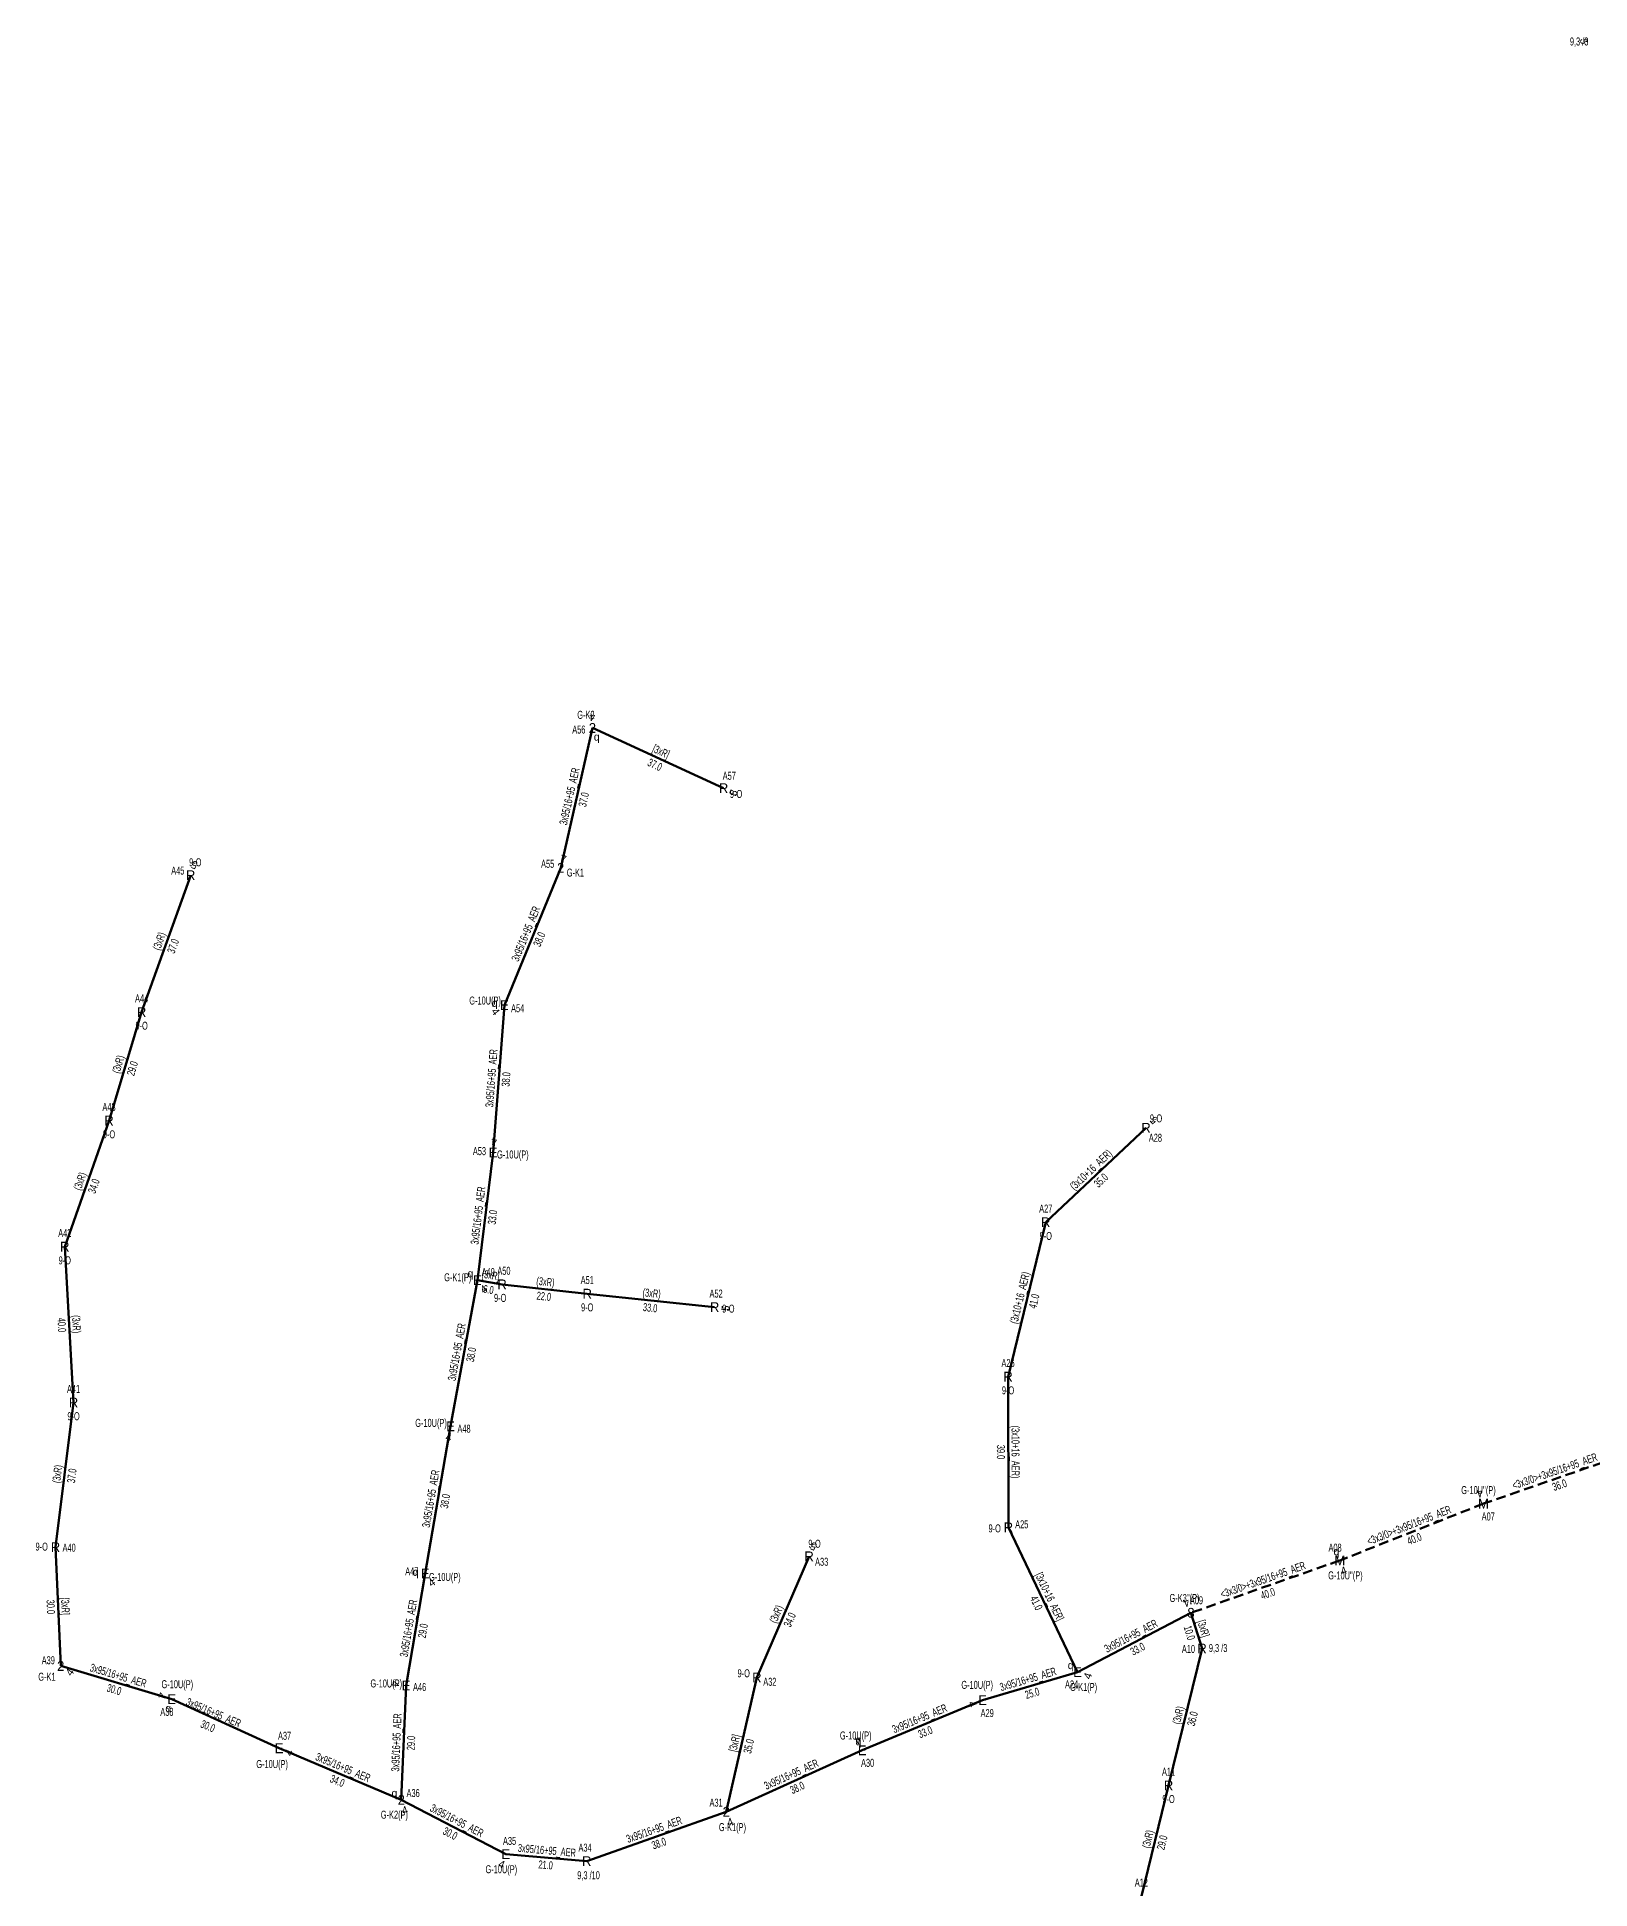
# Model space of a CAD drawing. Header units: millimetres. Extents: x 367507 to 373457, y 4068694 to 4074327.
# Drawn here: x 369786 to 370183.9, y 4072098.7 to 4072573.2 of the extents above; entities that cross this region are included whole.
import ezdxf
from ezdxf.enums import TextEntityAlignment as Align

# ---------------------------------------------------------------- set-up
doc = ezdxf.new("R2010")
doc.units = ezdxf.units.MM
doc.linetypes.add('DASHED', pattern=[3.75, 2.5, -1.25])
for name, color, linetype, lineweight in [('DIREK_AG_MEVCUT', 120, 'Continuous', 25), ('DIREK_AG_YENI', 108, 'Continuous', 25), ('DIREK_OG_YENI', 10, 'Continuous', 25), ('HAT_AG_HAVAI_BYSK', 3, 'Continuous', 50), ('HAT_AG_HAVAI_MEVCUT', 126, 'Continuous', 50), ('HAT_AG_HAVAI_YENI', 3, 'Continuous', 50), ('HAT_OG_HAVAI_ILERDE', 1, 'DASHED', 70)]:
    doc.layers.add(name, color=color, linetype=linetype, lineweight=lineweight)
doc.styles.add('Direk', font='B_CAD')
doc.styles.get("Standard").update_dxf_attribs({"font": 'Arial'})

msp = doc.modelspace()

# ---------------------------------------------------------------- linework, layer by layer
at = {"layer": 'HAT_AG_HAVAI_BYSK'}
for p, q in [((369961.92, 4072380.76), (369928.316315, 4072396.197725)), ((369905.17, 4072253.65), (369898.842747, 4072254.687678)), ((370034.89, 4072191.39), (370052.5888, 4072154.296912)), ((369790.77, 4072186.31), (369792.106, 4072155.873)), ((370084.5, 4072160.35), (370081.645, 4072169.497)), ((369970.44, 4072152.91), (369962.61, 4072118.527))]:
    msp.add_line(p, q, dxfattribs=at)
at = {"layer": 'HAT_AG_HAVAI_MEVCUT'}
for p, q in [((369812.84, 4072323.41), (369825.4, 4072358.47)), ((369812.84, 4072323.41), (369804.48, 4072295.59)), ((369804.48, 4072295.59), (369793.15, 4072263.3)), ((370044.45, 4072269.55), (370070.14, 4072293.75)), ((370034.79, 4072229.99), (370044.45, 4072269.55)), ((369795.4, 4072223.37), (369793.15, 4072263.3)), ((369926.99, 4072251.25), (369905.17, 4072253.65)), ((369959.63, 4072247.8), (369926.99, 4072251.25)), ((370034.79, 4072229.99), (370034.89, 4072191.39)), ((369795.4, 4072223.37), (369790.77, 4072186.31)), ((369983.83, 4072183.96), (369970.44, 4072152.91)), ((370075.91, 4072125.28), (370084.5, 4072160.35)), ((370075.91, 4072125.28), (370068.94, 4072096.88))]:
    msp.add_line(p, q, dxfattribs=at)
at = {"layer": 'HAT_AG_HAVAI_YENI'}
for p, q in [((369920.18548, 4072360.338663), (369928.316315, 4072396.197725)), ((369920.18548, 4072360.338663), (369905.758, 4072325.187)), ((369905.758, 4072325.187), (369902.86125, 4072287.426351)), ((369902.86125, 4072287.426351), (369898.842747, 4072254.687678)), ((369898.842747, 4072254.687678), (369891.975019, 4072217.270781)), ((369891.975019, 4072217.270781), (369885.498568, 4072179.540986)), ((369885.498568, 4072179.540986), (369880.57131, 4072150.860437)), ((370081.645, 4072169.497), (370052.5888, 4072154.296912)), ((369820.540738, 4072147.398049), (369792.106, 4072155.873)), ((370028.273878, 4072147.109894), (370052.5888, 4072154.296912)), ((369880.57131, 4072150.860437), (369879.362, 4072121.558)), ((369848.044795, 4072134.781133), (369820.540738, 4072147.398049)), ((369997.426088, 4072134.266751), (370028.273878, 4072147.109894)), ((369879.362, 4072121.558), (369848.044795, 4072134.781133)), ((369962.61, 4072118.527), (369997.426088, 4072134.266751)), ((369879.362, 4072121.558), (369906.111948, 4072107.686732)), ((369926.87, 4072105.86), (369962.61, 4072118.527)), ((369926.87, 4072105.86), (369906.111948, 4072107.686732))]:
    msp.add_line(p, q, dxfattribs=at)
at = {"layer": 'HAT_OG_HAVAI_ILERDE'}
for p, q in [((370190.588405, 4072209.232306), (370156.591, 4072197.463)), ((370156.591, 4072197.463), (370119.789, 4072182.906)), ((370119.789, 4072182.906), (370081.645, 4072169.497))]:
    msp.add_line(p, q, dxfattribs=at)

# ---------------------------------------------------------------- texts
at = {"layer": 'DIREK_AG_MEVCUT', "linetype": 'ByBlock', "width": 0.53}
for s, p in [('9,3 /3', (370181.090646, 4072572.08)), ('A57', (369963.381109, 4072383.940434)), ('9-O', (369965.128461, 4072379.286015)), ('9-O', (369826.584252, 4072361.775724)), ('A45', (369822.105053, 4072359.650392)), ('A44', (369812.84, 4072326.91)), ('9-O', (369812.84, 4072319.91)), ('A43', (369804.48, 4072299.09)), ('9-O', (370072.705636, 4072296.166831)), ('9-O', (369804.48, 4072292.09)), ('A28', (370072.53989, 4072291.202348)), ('A27', (370044.45, 4072273.05)), ('A42', (369793.15, 4072266.8)), ('9-O', (370044.45, 4072266.05)), ('9-O', (369793.15, 4072259.8)), ('A50', (369905.644716, 4072257.117657)), ('A51', (369926.99, 4072254.75)), ('A52', (369959.997895, 4072251.280611)), ('9-O', (369904.69466, 4072250.177782)), ('9-O', (369926.99, 4072247.75)), ('9-O', (369963.144179, 4072247.428556)), ('A26', (370034.79, 4072233.49)), ('A41', (369795.4, 4072226.87)), ('9-O', (370034.79, 4072226.49)), ('9-O', (369795.4, 4072219.87)), ('9-O', (370031.366481, 4072191.12007)), ('A25', (370038.302641, 4072192.167098)), ('9-O', (369787.238941, 4072186.452065)), ('A40', (369794.267171, 4072186.169298)), ('9-O', (369985.221282, 4072187.186236)), ('A33', (369987.043894, 4072182.57404)), ('A10', (370081.0017, 4072160.240935)), ('9,3 /3', (370088.597073, 4072160.477733)), ('9-O', (369967.082111, 4072154.006125)), ('A32', (369973.767215, 4072151.823888)), ('A11', (370075.91, 4072128.78)), ('9-O', (370075.91, 4072121.78)), ('A34', (369926.42872, 4072109.33207)), ('9,3 /10', (369927.327487, 4072102.260408)), ('A12', (370068.94, 4072100.38))]:
    msp.add_text(s, height=2.05, dxfattribs=at).set_placement(p, align=Align.MIDDLE_CENTER)
at = {"layer": 'DIREK_AG_MEVCUT', "color": 32, "style": 'Direk'}
for rotation, p in [(270, (370182.39, 4072572.08)), (425.325679, (369964.464347, 4072379.591112)), (520.290292, (369826.344313, 4072361.105958)), (493.28933, (370072.178121, 4072295.669912)), (443.966324, (369962.414489, 4072247.505684)), (516.672365, (369984.938768, 4072186.531115))]:
    msp.add_text('5', height=2, rotation=rotation, dxfattribs=at).set_placement(p, align=Align.MIDDLE_CENTER)
at = {"layer": 'DIREK_AG_MEVCUT', "linetype": 'ByBlock', "style": 'Direk'}
for p in [(369961.92, 4072380.76), (369825.4, 4072358.47), (369812.84, 4072323.41), (369804.48, 4072295.59), (370070.14, 4072293.75), (370044.45, 4072269.55), (369793.15, 4072263.3), (369905.17, 4072253.65), (369926.99, 4072251.25), (369959.63, 4072247.8), (370034.79, 4072229.99), (369795.4, 4072223.37), (370034.89, 4072191.39), (369790.77, 4072186.31), (369983.83, 4072183.96), (370084.5, 4072160.35), (369970.44, 4072152.91), (370075.91, 4072125.28), (369926.87, 4072105.86)]:
    msp.add_text('R', height=2.5, dxfattribs=at).set_placement(p, align=Align.MIDDLE_CENTER)
at = {"layer": 'DIREK_AG_YENI', "width": 0.53}
for s, p in [('G-K2', (369926.653117, 4072399.566634)), ('A56', (369924.840574, 4072395.786355)), ('A55', (369916.848303, 4072361.393767)), ('G-K1', (369923.960307, 4072359.145188)), ('G-10U(P)', (369900.829913, 4072326.356571)), ('A54', (369909.16341, 4072324.378802)), ('A53', (369899.378508, 4072287.7735)), ('G-10U(P)', (369907.933236, 4072286.920791)), ('A49', (369901.643686, 4072256.786426)), ('G-K1(P)', (369893.811365, 4072255.457516)), ('G-10U(P)', (369886.97298, 4072218.159112)), ('A48', (369895.421097, 4072216.658779)), ('A47', (369882.049061, 4072180.133355)), ('G-10U(P)', (369890.510442, 4072178.680318)), ('A39', (369788.927861, 4072157.339095)), ('G-K1', (369788.577779, 4072153.120581)), ('G-10U(P)', (369821.972771, 4072151.203981)), ('G-10U(P)', (369875.503668, 4072151.398048)), ('A46', (369884.051779, 4072150.491204)), ('G-10U(P)', (370026.881117, 4072151.03525)), ('A24', (370051.068451, 4072151.144367)), ('G-K1(P)', (370054.128755, 4072150.493222)), ('A38', (369819.308179, 4072144.122259)), ('A29', (370029.444232, 4072143.811369)), ('A37', (369849.455341, 4072137.984312)), ('G-10U(P)', (369995.777372, 4072138.06481)), ('G-10U(P)', (369846.268633, 4072130.747681)), ('A30', (369998.819771, 4072131.056198)), ('A36', (369882.389607, 4072123.314017)), ('A31', (369959.995014, 4072120.853338)), ('G-K2(P)', (369877.584635, 4072117.77235)), ('G-K1(P)', (369964.193882, 4072114.591167)), ('A35', (369907.089539, 4072111.047433)), ('G-10U(P)', (369904.979179, 4072103.792573))]:
    msp.add_text(s, height=2.05, dxfattribs=at).set_placement(p, align=Align.MIDDLE_CENTER)
at = {"layer": 'DIREK_AG_YENI', "color": 32, "style": 'Direk'}
for rotation, p in [(540.800394, (369928.277202, 4072398.997452)), (524.839657, (369920.91774, 4072363.041216)), (306.131182, (369903.496527, 4072323.536019)), (534.960488, (369903.107209, 4072290.215527)), (395.142836, (369900.454474, 4072252.398063)), (350.094765, (369891.493365, 4072214.512519)), (395.253875, (369887.114729, 4072177.254499)), (415.680848, (369794.418548, 4072154.294354)), (429.82813, (370055.217055, 4072153.331368)), (251.391939, (369817.887112, 4072148.291508)), (262.098087, (369877.797896, 4072151.245374)), (291.069571, (370025.661073, 4072146.103291)), (426.671146, (369850.615887, 4072133.67231)), (203.034633, (369996.330483, 4072136.843503)), (378.720388, (369880.26066, 4072118.906131)), (380.718267, (369963.600565, 4072115.908072)), (338.185864, (369905.071477, 4072105.087228))]:
    msp.add_text('4', height=2, rotation=rotation, dxfattribs=at).set_placement(p, align=Align.MIDDLE_CENTER)
at = {"layer": 'DIREK_AG_YENI', "style": 'Direk'}
for s, p in [('2', (369928.316315, 4072396.197725)), ('2', (369920.18548, 4072360.338663)), ('E', (369905.758, 4072325.187)), ('E', (369902.86125, 4072287.426351)), ('E', (369898.842747, 4072254.687678)), ('E', (369891.975019, 4072217.270781)), ('E', (369885.498568, 4072179.540986)), ('2', (369792.106, 4072155.873)), ('E', (370052.5888, 4072154.296912)), ('E', (369820.540738, 4072147.398049)), ('E', (369880.57131, 4072150.860437)), ('E', (370028.273878, 4072147.109894)), ('E', (369848.044795, 4072134.781133)), ('E', (369997.426088, 4072134.266751)), ('2', (369879.362, 4072121.558)), ('2', (369962.61, 4072118.527)), ('E', (369906.111948, 4072107.686732))]:
    msp.add_text(s, height=2.5, dxfattribs=at).set_placement(p, align=Align.MIDDLE_CENTER)
at = {"layer": 'DIREK_AG_YENI', "color": 4, "style": 'Direk'}
for p in [(369929.423019, 4072393.956028), (369903.325564, 4072325.764284), (369897.07498, 4072256.455445), (369883.034634, 4072179.964106), (370050.821033, 4072156.064679), (369819.660338, 4072145.058199), (369996.430601, 4072136.560003), (369877.594233, 4072123.325767)]:
    msp.add_text('q', height=2, dxfattribs=at).set_placement(p, align=Align.MIDDLE_CENTER)
at = {"layer": 'DIREK_OG_YENI', "width": 0.53}
for s, p in [("G-10U''(P)", (370155.303615, 4072200.936155)), ('A07', (370157.807457, 4072194.181197)), ('A08', (370118.564715, 4072186.184891)), ("G-10U''(P)", (370121.215364, 4072179.085902)), ("G-K3''(P)", (370079.994484, 4072173.294402)), ('A09', (370083.044534, 4072172.705006))]:
    msp.add_text(s, height=2.05, dxfattribs=at).set_placement(p, align=Align.MIDDLE_CENTER)
at = {"layer": 'DIREK_OG_YENI', "color": 32, "style": 'Direk'}
for rotation, p in [(200.338095, (370155.617834, 4072200.088443)), (380.474829, (370120.768428, 4072180.282887)), (203.491857, (370080.528868, 4072172.064927))]:
    msp.add_text('4', height=2, rotation=rotation, dxfattribs=at).set_placement(p, align=Align.MIDDLE_CENTER)
at = {"layer": 'DIREK_OG_YENI', "style": 'Direk'}
for s, p in [('M', (370156.591, 4072197.463)), ('M', (370119.789, 4072182.906)), ('8', (370081.645, 4072169.497))]:
    msp.add_text(s, height=2.5, dxfattribs=at).set_placement(p, align=Align.MIDDLE_CENTER)
at = {"layer": 'DIREK_OG_YENI', "color": 4, "style": 'Direk'}
msp.add_text('q', height=2, dxfattribs=at).set_placement((370118.91451, 4072185.248065), align=Align.MIDDLE_CENTER)
at = {"layer": 'HAT_AG_HAVAI_BYSK', "lineweight": 30, "width": 0.53}
for s, rotation, p in [('[3xR]', 335.325679, (369945.472998, 4072389.251254, 184964.158158)), ('[3xR]', 350.686329, (369902.143937, 4072255.007633, 184949.421374)), ('[3x10+16_AER]', 295.507933, (370044.506547, 4072173.209497, 185026.2944)), ('[3xR]', 272.513324, (369792.287182, 4072171.128774, 184896.053)), ('[3xR]', 287.334406, (370083.883895, 4072165.176756, 185040.8225)), ('[3xR]', 437.170888, (369965.696219, 4072135.907237, 184981.305))]:
    msp.add_text(s, height=2.05, rotation=rotation, dxfattribs=at).set_placement(p, align=Align.CENTER)
for s, rotation, p in [('37.0', 335.325679, (369944.763317, 4072387.706471, 184964.158158)), ('6.0', 350.686329, (369901.86881, 4072253.330044, 184949.421374)), ('30.0', 272.513324, (369790.588818, 4072171.054226, 184896.053)), ('41.0', 295.507933, (370042.972253, 4072172.477415, 185026.2944)), ('10.0', 287.334406, (370082.261105, 4072164.670244, 185040.8225)), ('35.0', 437.170888, (369967.353781, 4072135.529763, 184981.305))]:
    msp.add_text(s, height=2.05, rotation=rotation, dxfattribs=at).set_placement(p, align=Align.TOP_CENTER)
at = {"layer": 'HAT_AG_HAVAI_MEVCUT', "lineweight": 30, "width": 0.53}
for s, rotation, p in [('(3xR)', 70.290292, (369818.319799, 4072341.226667, 184912.7)), ('(3xR)', 433.274307, (369807.84596, 4072309.744622, 184902.24)), ('(3x10+16_AER)', 43.28933, (370056.71217, 4072282.268715, 185035.07)), ('(3xR)', 430.664914, (369798.012941, 4072279.726428, 184896.575)), ('(3xR)', 353.72322, (369916.172932, 4072253.294905, 184952.585)), ('(3xR)', 353.966324, (369943.399346, 4072250.370291, 184963.495)), ('(3x10+16_AER)', 76.277703, (370038.794262, 4072249.971634, 185022.225)), ('(3xR)', 273.225127, (369795.123654, 4072243.38282, 184896.575)), ('(3x10+16_AER)', 270.148434, (370035.689997, 4072210.692202, 185017.445)), ('(3xR)', 442.878789, (369792.241557, 4072204.945374, 184895.385)), ('(3xR)', 426.672365, (369976.354483, 4072168.77159, 184985.22)), ('(3xR)', 76.237013, (370079.379405, 4072143.01722, 185042.25)), ('(3xR)', 436.210863, (370071.599497, 4072111.282597, 185034.47))]:
    msp.add_text(s, height=2.05, rotation=rotation, dxfattribs=at).set_placement(p, align=Align.CENTER)
for s, rotation, p in [('37.0', 70.290292, (369819.920201, 4072340.653333, 184912.7)), ('29.0', 433.274307, (369809.47404, 4072309.255378, 184902.24)), ('35.0', 43.28933, (370057.87783, 4072281.031285, 185035.07)), ('34.0', 430.664914, (369799.617059, 4072279.163572, 184896.575)), ('22.0', 353.72322, (369915.987068, 4072251.605095, 184952.585)), ('33.0', 353.966324, (369943.220654, 4072248.679709, 184963.495)), ('41.0', 76.277703, (370040.445738, 4072249.568366, 185022.225)), ('40.0', 273.225127, (369793.426346, 4072243.28718, 184896.575)), ('39.0', 270.148434, (370033.990003, 4072210.687798, 185017.445)), ('37.0', 442.878789, (369793.928443, 4072204.734626, 184895.385)), ('34.0', 426.672365, (369977.915517, 4072168.09841, 184985.22)), ('36.0', 76.237013, (370081.030595, 4072142.61278, 185042.25)), ('29.0', 436.210863, (370073.250503, 4072110.877403, 185034.47))]:
    msp.add_text(s, height=2.05, rotation=rotation, dxfattribs=at).set_placement(p, align=Align.TOP_CENTER)
at = {"layer": 'HAT_AG_HAVAI_YENI', "lineweight": 30, "width": 0.53}
for rotation, p in [(77.224532, (369923.42194, 4072378.456155, 184964.158158)), (427.685026, (369912.185396, 4072343.085575, 184952.879)), (445.613234, (369903.462115, 4072306.371691, 184951.430625)), (443.002243, (369900.00833, 4072271.16057, 184949.421374)), (439.599344, (369894.572849, 4072236.13268, 184945.987509)), (440.259903, (369887.899046, 4072198.549685, 184942.749284)), (440.251866, (369882.197212, 4072165.344631, 184940.285655)), (387.615288, (370066.722897, 4072162.650124, 185026.2944)), (343.403354, (369806.566156, 4072152.450113, 184896.053)), (16.466655, (370040.1904, 4072151.51854, 185026.2944)), (337.030807, (369830.869129, 4072142.984069)), (22.603875, (370012.523279, 4072141.473029, 185014.136939)), (447.636748, (369879.117378, 4072136.244268, 184939.681)), (337.108963, (369864.03403, 4072128.952626, 184924.022398)), (24.326903, (369979.667893, 4072127.171404, 184998.713044)), (332.590863, (369893.128264, 4072115.376947, 184953.055974)), (19.515386, (369944.456049, 4072112.994669, 184981.305)), (354.970863, (369916.565487, 4072107.620094, 184953.055974))]:
    msp.add_text('3x95/16+95_AER', height=2.05, rotation=rotation, dxfattribs=at).set_placement(p, align=Align.CENTER)
for s, rotation, p in [('37.0', 77.224532, (369925.079855, 4072378.080233, 184964.158158)), ('38.0', 427.685026, (369913.758084, 4072342.440088, 184952.879)), ('38.0', 445.613234, (369905.157135, 4072306.24166, 184951.430625)), ('33.0', 443.002243, (369901.695667, 4072270.953458, 184949.421374)), ('38.0', 439.599344, (369896.244917, 4072235.825778, 184945.987509)), ('38.0', 440.259903, (369889.574541, 4072198.262081, 184942.749284)), ('29.0', 440.251866, (369883.872666, 4072165.056791, 184940.285655)), ('33.0', 387.615288, (370067.510902, 4072161.143788, 185026.2944)), ('30.0', 343.403354, (369806.080582, 4072150.820936, 184896.053)), ('25.0', 16.466655, (370040.672277, 4072149.888266, 185026.2944)), ('30.0', 337.030807, (369830.205728, 4072141.418854)), ('33.0', 22.603875, (370013.176687, 4072139.903616, 185014.136939)), ('29.0', 447.636748, (369880.815932, 4072136.174169, 184939.681)), ('34.0', 337.108963, (369863.372765, 4072127.386507, 184924.022398)), ('38.0', 24.326903, (369980.368195, 4072125.622347, 184998.713044)), ('30.0', 332.590863, (369892.345684, 4072113.867785, 184953.055974)), ('38.0', 19.515386, (369945.023951, 4072111.392331, 184981.305)), ('21.0', 354.970863, (369916.416461, 4072105.926638, 184953.055974))]:
    msp.add_text(s, height=2.05, rotation=rotation, dxfattribs=at).set_placement(p, align=Align.TOP_CENTER)
at = {"layer": 'HAT_OG_HAVAI_ILERDE', "lineweight": 30, "width": 0.53}
for rotation, p in [(379.155683, (370175.170907, 4072204.816786)), (381.581232, (370137.877353, 4072190.974912, 185059.8945)), (379.368425, (370100.435105, 4072177.003395, 185040.8225))]:
    msp.add_text('<3x3/0>+3x95/16+95_AER', height=2.05, rotation=rotation, dxfattribs=at).set_placement(p, align=Align.CENTER)
for s, rotation, p in [('36.0', 379.155683, (370175.728739, 4072203.210914)), ('40.0', 381.581232, (370138.502647, 4072189.394088, 185059.8945)), ('40.0', 379.368425, (370100.998895, 4072175.399605, 185040.8225))]:
    msp.add_text(s, height=2.05, rotation=rotation, dxfattribs=at).set_placement(p, align=Align.TOP_CENTER)

doc.saveas('drawing.dxf')
